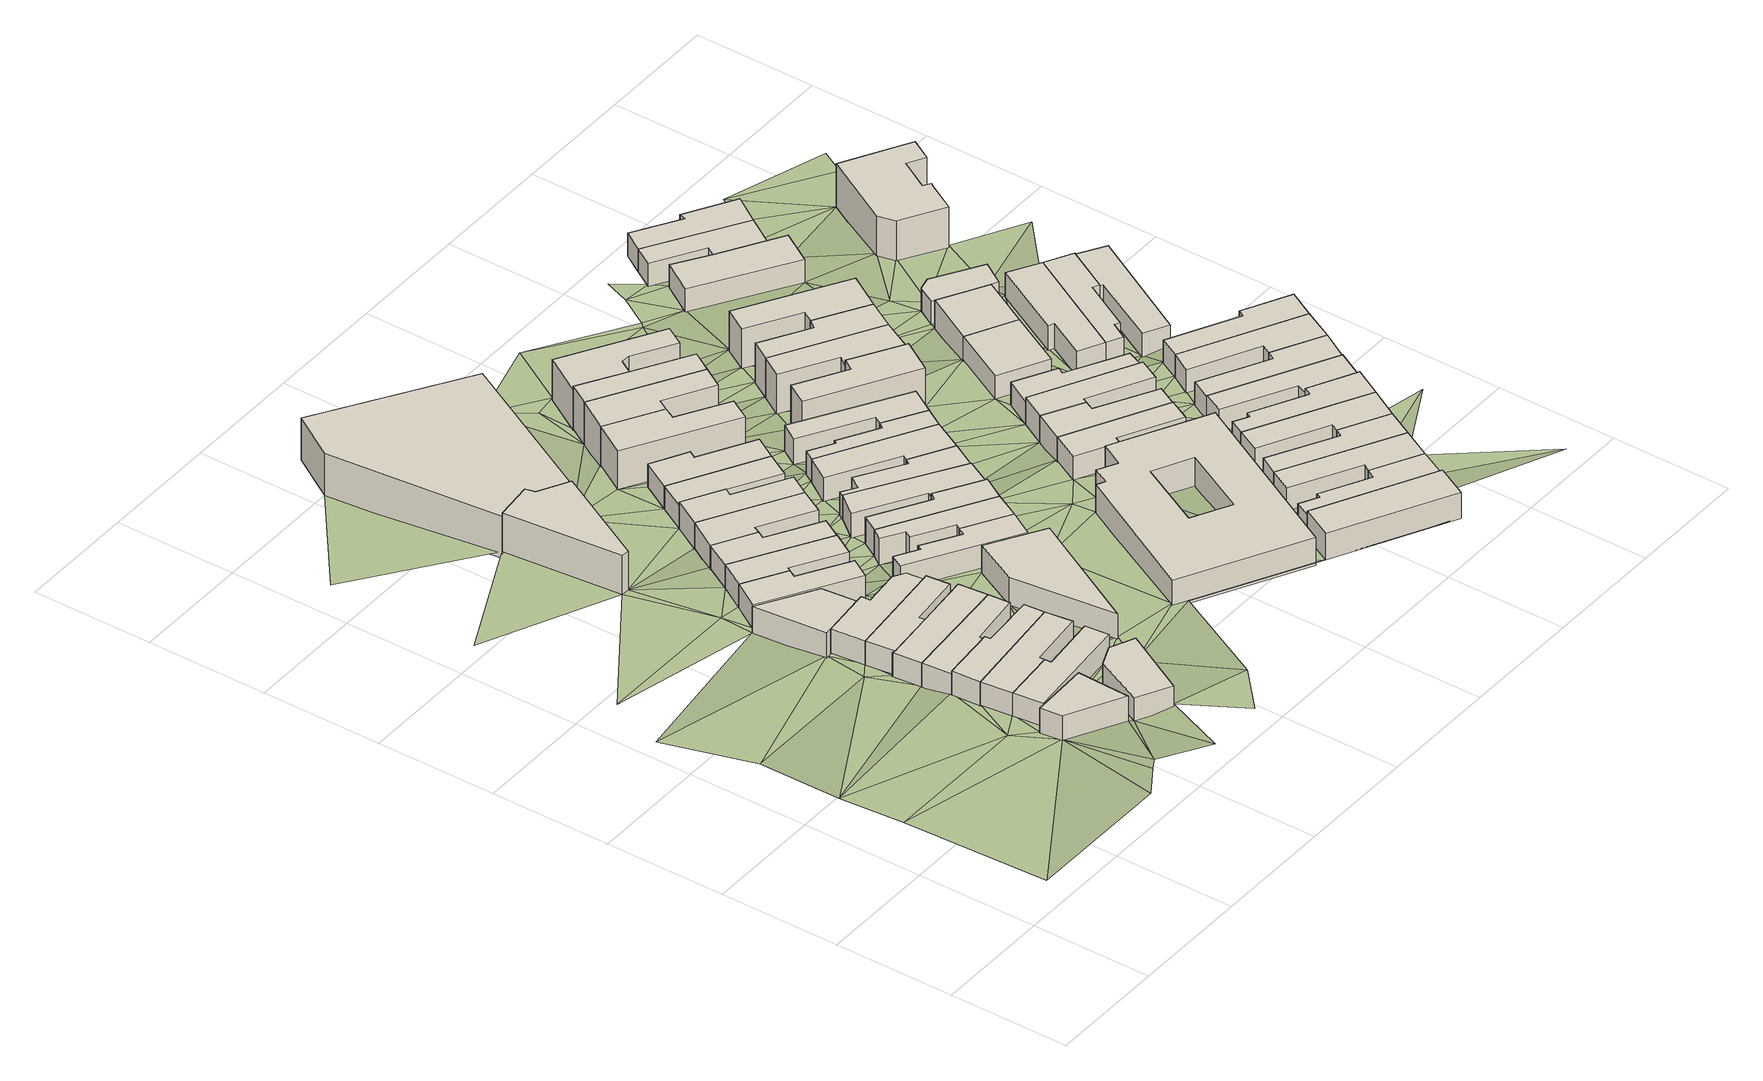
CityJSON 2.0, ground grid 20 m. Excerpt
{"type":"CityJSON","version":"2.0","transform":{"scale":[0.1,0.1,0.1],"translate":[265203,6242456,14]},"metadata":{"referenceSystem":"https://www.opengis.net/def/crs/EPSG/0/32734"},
"CityObjects":{
"building1":{"type":"Building","attributes":{"building":"retail","building:levels":1,"building_height":4.1,"roof_height":22.55,"ground_height":18.45,"plus_code":"4FRW3F96+53Q"},"geometry":[{"type":"Solid","lod":"1","boundaries":[[[[0,1,2,3]],[[1,4,5,2]],[[4,6,7,5]],[[6,0,3,7]],[[3,2,5,7]],[[6,4,1,0]]]]}]},
"building2":{"type":"Building","attributes":{"address":"Salt River Cape Town","building":"house","building:levels":1,"building_height":4.1,"roof_height":22.34,"ground_height":18.24,"plus_code":"4FRW3F96+647"},"geometry":[{"type":"Solid","lod":"1","boundaries":[[[[8,9,10,11]],[[9,12,13,10]],[[12,14,15,13]],[[14,16,17,15]],[[16,18,19,17]],[[18,8,11,19]],[[11,10,13,15,17,19]],[[18,16,14,12,9,8]]]]}]},
"building3":{"type":"Building","attributes":{"address":"Salt River Cape Town","building":"house","building:levels":1,"building_height":4.1,"roof_height":22.34,"ground_height":18.24,"plus_code":"4FRW3F96+64J"},"geometry":[{"type":"Solid","lod":"1","boundaries":[[[[20,8,11,21]],[[8,18,19,11]],[[18,22,23,19]],[[22,24,25,23]],[[24,26,27,25]],[[26,20,21,27]],[[21,11,19,23,25,27]],[[26,24,22,18,8,20]]]]}]},
"building4":{"type":"Building","attributes":{"address":"55 Durham Avenue Salt River Cape Town","building":"house","building:levels":1,"building_height":4.1,"roof_height":21.76,"ground_height":17.66,"plus_code":"4FRW3F96+83W"},"geometry":[{"type":"Solid","lod":"1","boundaries":[[[[28,29,30,31]],[[29,32,33,30]],[[32,34,35,33]],[[34,36,37,35]],[[36,28,31,37]],[[31,30,33,35,37]],[[36,34,32,29,28]]]]}]},
"building5":{"type":"Building","attributes":{"address":"65 Durham Avenue Salt River Cape Town","building":"house","building:levels":1,"building_height":4.1,"roof_height":22.34,"ground_height":18.24,"plus_code":"4FRW3F96+742"},"geometry":[{"type":"Solid","lod":"1","boundaries":[[[[38,39,21,40]],[[39,41,27,21]],[[41,42,43,27]],[[42,44,45,43]],[[44,46,47,45]],[[46,38,40,47]],[[40,21,27,43,45,47]],[[46,44,42,41,39,38]]]]}]},
"building6":{"type":"Building","attributes":{"building":"yes","building:levels":1,"building_height":4.1,"roof_height":22.34,"ground_height":18.24,"plus_code":"4FRW3F96+54P"},"geometry":[{"type":"Solid","lod":"1","boundaries":[[[[48,49,50,51]],[[49,52,53,50]],[[52,54,55,53]],[[54,56,57,55]],[[56,48,51,57]],[[51,50,53,55,57]],[[56,54,52,49,48]]]]}]},
"building7":{"type":"Building","attributes":{"address":"63 Durham Avenue Salt River Cape Town","building":"house","building:levels":1,"building_height":4.1,"roof_height":21.76,"ground_height":17.66,"plus_code":"4FRW3F96+74C"},"geometry":[{"type":"Solid","lod":"1","boundaries":[[[[58,38,59,60]],[[38,46,61,59]],[[46,62,63,61]],[[62,64,65,63]],[[64,66,67,65]],[[66,58,60,67]],[[60,59,61,63,65,67]],[[66,64,62,46,38,58]]]]}]},
"building8":{"type":"Building","attributes":{"address":"61 Durham Avenue Salt River Cape Town","building":"house","building:levels":1,"building_height":4.1,"roof_height":21.76,"ground_height":17.66,"plus_code":"4FRW3F96+74J"},"geometry":[{"type":"Solid","lod":"1","boundaries":[[[[58,66,67,60]],[[66,68,69,67]],[[68,70,71,69]],[[70,72,73,71]],[[72,74,75,73]],[[74,58,60,75]],[[60,67,69,71,73,75]],[[74,72,70,68,66,58]]]]}]},
"building9":{"type":"Building","attributes":{"address":"59 Durham Avenue Salt River Cape Town","building":"house","building:levels":1,"building_height":4.1,"roof_height":21.76,"ground_height":17.66,"plus_code":"4FRW3F96+842"},"geometry":[{"type":"Solid","lod":"1","boundaries":[[[[76,72,73,77]],[[72,70,71,73]],[[70,78,79,71]],[[78,80,81,79]],[[80,82,83,81]],[[82,84,85,83]],[[84,76,77,85]],[[77,73,71,79,81,83,85]],[[84,82,80,78,70,72,76]]]]}]},
"building10":{"type":"Building","attributes":{"address":"57 Durham Avenue Salt River Cape Town","building":"house","building:levels":1,"building_height":4.1,"roof_height":21.76,"ground_height":17.66,"plus_code":"4FRW3F96+84C"},"geometry":[{"type":"Solid","lod":"1","boundaries":[[[[84,86,87,85]],[[86,88,89,87]],[[88,90,91,89]],[[90,92,93,91]],[[92,94,30,93]],[[94,95,31,30]],[[95,76,77,31]],[[76,84,85,77]],[[85,87,89,91,93,30,31,77]],[[76,95,94,92,90,88,86,84]]]]}]},
"building11":{"type":"Building","attributes":{"address":"69 Addison Road Salt River Cape Town","building":"house","building:levels":1,"building_height":4.1,"roof_height":21.12,"ground_height":17.02,"plus_code":"4FRW3F96+939"},"geometry":[{"type":"Solid","lod":"1","boundaries":[[[[96,97,98,99]],[[97,100,101,98]],[[100,102,103,101]],[[102,104,105,103]],[[104,106,107,105]],[[106,96,99,107]],[[99,98,101,103,105,107]],[[106,104,102,100,97,96]]]]}]},
"building12":{"type":"Building","attributes":{"address":"37 Durham Avenue Salt River 7925 Cape Town","building":"retail","building:levels":2,"building_height":6.9,"roof_height":23.26,"ground_height":16.36,"plus_code":"4FRW3F96+F3C"},"geometry":[{"type":"Solid","lod":"1","boundaries":[[[[108,109,110,111]],[[109,112,113,110]],[[112,114,115,113]],[[114,116,117,115]],[[116,118,119,117]],[[118,108,111,119]],[[111,110,113,115,117,119]],[[118,116,114,112,109,108]]]]}]},
"building13":{"type":"Building","attributes":{"address":"67 Addison Road Salt River Cape Town","building":"house","building:levels":1,"building_height":4.1,"roof_height":21.12,"ground_height":17.02,"plus_code":"4FRW3F96+94J"},"geometry":[{"type":"Solid","lod":"1","boundaries":[[[[97,96,99,98]],[[96,120,121,99]],[[120,122,123,121]],[[122,124,125,123]],[[124,126,127,125]],[[126,97,98,127]],[[98,99,121,123,125,127]],[[126,124,122,120,96,97]]]]}]},
"building14":{"type":"Building","attributes":{"address":"65 Addison Road Salt River Cape Town","building":"house","building:levels":1,"building_height":4.1,"roof_height":20.96,"ground_height":16.86,"plus_code":"4FRW3F96+94V"},"geometry":[{"type":"Solid","lod":"1","boundaries":[[[[126,124,128,129]],[[124,130,131,128]],[[130,132,133,131]],[[132,134,135,133]],[[134,136,137,135]],[[136,126,129,137]],[[129,128,131,133,135,137]],[[136,134,132,130,124,126]]]]}]},
"building15":{"type":"Building","attributes":{"address":"63 Addison Road Salt River Cape Town","building":"house","building:levels":1,"building_height":4.1,"roof_height":20.96,"ground_height":16.86,"plus_code":"4FRW3F96+C48"},"geometry":[{"type":"Solid","lod":"1","boundaries":[[[[138,139,135,137]],[[139,140,141,135]],[[140,142,143,141]],[[142,144,145,143]],[[144,146,147,145]],[[146,138,137,147]],[[137,135,141,143,145,147]],[[146,144,142,140,139,138]]]]}]},
"building16":{"type":"Building","attributes":{"address":"80 Burns Road Salt River Cape Town","building":"house","building:levels":1,"building_height":4.1,"roof_height":22.34,"ground_height":18.24,"plus_code":"4FRW3F96+65W"},"geometry":[{"type":"Solid","lod":"1","boundaries":[[[[148,149,150,151]],[[149,152,153,150]],[[152,154,155,153]],[[154,148,151,155]],[[151,150,153,155]],[[154,152,149,148]]]]}]},
"building17":{"type":"Building","attributes":{"address":"Salt River Cape Town","building":"retail","building:levels":2,"building_height":6.9,"roof_height":22.66,"ground_height":15.76,"plus_code":"4FRW3F96+H34"},"geometry":[{"type":"Solid","lod":"1","boundaries":[[[[156,157,158,159]],[[157,160,161,158]],[[160,162,163,161]],[[162,164,165,163]],[[164,166,167,165]],[[166,168,169,167]],[[168,156,159,169]],[[159,158,161,163,165,167,169]],[[168,166,164,162,160,157,156]]]]}]},
"building18":{"type":"Building","attributes":{"address":"78 Burns Road Salt River Cape Town","building":"house","building:levels":1,"building_height":4.1,"roof_height":21.63,"ground_height":17.53,"plus_code":"4FRW3F96+859"},"geometry":[{"type":"Solid","lod":"1","boundaries":[[[[170,171,172,173]],[[171,174,175,172]],[[174,176,177,175]],[[176,178,179,177]],[[178,180,181,179]],[[180,182,183,181]],[[182,184,185,183]],[[184,170,173,185]],[[173,172,175,177,179,181,183,185]],[[184,182,180,178,176,174,171,170]]]]}]},
"building19":{"type":"Building","attributes":{"address":"61 Addison Road Salt River Cape Town","building":"house","building:levels":1,"building_height":4.1,"roof_height":20.96,"ground_height":16.86,"plus_code":"4FRW3F96+C4Q"},"geometry":[{"type":"Solid","lod":"1","boundaries":[[[[186,187,145,147]],[[187,188,189,145]],[[188,190,191,189]],[[190,192,193,191]],[[192,194,195,193]],[[194,186,147,195]],[[147,145,189,191,193,195]],[[194,192,190,188,187,186]]]]}]},
"building20":{"type":"Building","attributes":{"address":"76 Burns Road Salt River Cape Town","building":"house","building:levels":1,"building_height":4.1,"roof_height":21.63,"ground_height":17.53,"plus_code":"4FRW3F96+85Q"},"geometry":[{"type":"Solid","lod":"1","boundaries":[[[[196,197,198,185]],[[197,199,200,198]],[[199,201,202,200]],[[201,203,204,202]],[[203,205,206,204]],[[205,207,208,206]],[[207,209,173,208]],[[209,196,185,173]],[[185,198,200,202,204,206,208,173]],[[209,207,205,203,201,199,197,196]]]]}]},
"building21":{"type":"Building","attributes":{"address":"59 Addison Road Salt River Cape Town","building":"house","building:levels":1,"building_height":4.1,"roof_height":20.3,"ground_height":16.2,"plus_code":"4FRW3F96+F52"},"geometry":[{"type":"Solid","lod":"1","boundaries":[[[[194,192,210,211]],[[192,212,213,210]],[[212,214,215,213]],[[214,216,217,215]],[[216,218,219,217]],[[218,194,211,219]],[[211,210,213,215,217,219]],[[218,216,214,212,192,194]]]]}]},
"building22":{"type":"Building","attributes":{"address":"74 Burns Road Salt River Cape Town","building":"house","building:levels":1,"building_height":4.1,"roof_height":21.63,"ground_height":17.53,"plus_code":"4FRW3F96+86V"},"geometry":[{"type":"Solid","lod":"1","boundaries":[[[[197,220,221,198]],[[220,222,223,221]],[[222,224,225,223]],[[224,226,227,225]],[[226,199,200,227]],[[199,197,198,200]],[[198,221,223,225,227,200]],[[199,226,224,222,220,197]]]]}]},
"building23":{"type":"Building","attributes":{"address":"57 Addison Road Salt River Cape Town","building":"house","building:levels":1,"building_height":4.1,"roof_height":20.3,"ground_height":16.2,"plus_code":"4FRW3F96+F57"},"geometry":[{"type":"Solid","lod":"1","boundaries":[[[[218,216,217,219]],[[216,228,229,217]],[[228,230,231,229]],[[230,232,233,231]],[[232,234,235,233]],[[234,218,219,235]],[[219,217,229,231,233,235]],[[234,232,230,228,216,218]]]]}]},
"building24":{"type":"Building","attributes":{"address":"72 Burns Road Salt River Cape Town","building":"house","building:levels":1,"building_height":4.1,"roof_height":20.96,"ground_height":16.86,"plus_code":"4FRW3F96+966"},"geometry":[{"type":"Solid","lod":"1","boundaries":[[[[236,237,238,239]],[[237,240,241,238]],[[240,242,243,241]],[[242,244,245,243]],[[244,246,247,245]],[[246,236,239,247]],[[239,238,241,243,245,247]],[[246,244,242,240,237,236]]]]}]},
"building25":{"type":"Building","attributes":{"address":"Salt River Cape Town","building":"terraced","building:levels":2,"building:units":"2","building_height":6.9,"roof_height":23.1,"ground_height":16.2,"plus_code":"4FRW3F96+F5P"},"geometry":[{"type":"Solid","lod":"1","boundaries":[[[[248,249,250,251]],[[249,252,253,250]],[[252,254,255,253]],[[254,256,257,255]],[[256,258,259,257]],[[258,248,251,259]],[[251,250,253,255,257,259]],[[258,256,254,252,249,248]]]]}]},
"building26":{"type":"Building","attributes":{"address":"70 Burns Road Salt River Cape Town","building":"house","building:levels":1,"building_height":4.1,"roof_height":20.75,"ground_height":16.65,"plus_code":"4FRW3F96+96G"},"geometry":[{"type":"Solid","lod":"1","boundaries":[[[[237,260,261,262]],[[260,263,264,261]],[[263,265,266,264]],[[265,267,268,266]],[[267,269,270,268]],[[269,271,272,270]],[[271,240,273,272]],[[240,237,262,273]],[[262,261,264,266,268,270,272,273]],[[240,271,269,267,265,263,260,237]]]]}]},
"building27":{"type":"Building","attributes":{"address":"Salt River Cape Town","building":"terraced","building:levels":2,"building:units":"2","building_height":6.9,"roof_height":23.1,"ground_height":16.2,"plus_code":"4FRW3F96+G58"},"geometry":[{"type":"Solid","lod":"1","boundaries":[[[[274,275,251,250]],[[275,276,277,251]],[[276,278,279,277]],[[278,280,281,279]],[[280,282,283,281]],[[282,274,250,283]],[[250,251,277,279,281,283]],[[282,280,278,276,275,274]]]]}]},
"building28":{"type":"Building","attributes":{"address":"68 Burns Road Salt River Cape Town","building":"house","building:levels":1,"building_height":4.1,"roof_height":20.75,"ground_height":16.65,"plus_code":"4FRW3F96+96W"},"geometry":[{"type":"Solid","lod":"1","boundaries":[[[[260,284,285,261]],[[284,286,287,285]],[[286,288,289,287]],[[288,290,291,289]],[[290,263,264,291]],[[263,260,261,264]],[[261,285,287,289,291,264]],[[263,290,288,286,284,260]]]]}]},
"building29":{"type":"Building","attributes":{"address":"Salt River Cape Town","building":"terraced","building:levels":2,"building:units":"2","building_height":6.9,"roof_height":23.1,"ground_height":16.2,"plus_code":"4FRW3F96+G6C"},"geometry":[{"type":"Solid","lod":"1","boundaries":[[[[280,292,293,281]],[[292,294,295,293]],[[294,296,297,295]],[[296,282,283,297]],[[282,280,281,283]],[[281,293,295,297,283]],[[282,296,294,292,280]]]]}]},
"building30":{"type":"Building","attributes":{"address":"City Mission 73 Burns Road Salt River Cape Town","building":"yes","building:levels":1,"amenity":"social_facility","social_facility":"outreach","operator":"City Mission","building_height":4.1,"roof_height":22.34,"ground_height":18.24,"plus_code":"4FRW3F96+67V"},"geometry":[{"type":"Solid","lod":"1","boundaries":[[[[298,299,300,301]],[[299,302,303,300]],[[302,304,305,303]],[[304,306,307,305]],[[306,308,309,307]],[[308,310,311,309]],[[310,312,313,311]],[[312,298,301,313]],[[314,315,316,317]],[[315,318,319,316]],[[318,320,321,319]],[[320,314,317,321]],[[301,300,303,305,307,309,311,313],[317,316,319,321]],[[312,310,308,306,304,302,299,298],[320,318,315,314]]]]}]},
"building31":{"type":"Building","attributes":{"address":"66 Burns Road Salt River Cape Town","building":"house","building:levels":1,"building_height":4.1,"roof_height":20.75,"ground_height":16.65,"plus_code":"4FRW3F96+C72"},"geometry":[{"type":"Solid","lod":"1","boundaries":[[[[322,323,324,325]],[[323,326,327,324]],[[326,328,329,327]],[[328,330,331,329]],[[330,332,333,331]],[[332,286,287,333]],[[286,284,285,287]],[[284,322,325,285]],[[325,324,327,329,331,333,287,285]],[[284,286,332,330,328,326,323,322]]]]}]},
"building32":{"type":"Building","attributes":{"address":"64 Burns Road Salt River Cape Town","building":"house","building:levels":1,"building_height":4.1,"roof_height":20.75,"ground_height":16.65,"plus_code":"4FRW3F96+C7C"},"geometry":[{"type":"Solid","lod":"1","boundaries":[[[[334,335,336,325]],[[335,337,338,336]],[[337,339,340,338]],[[339,341,342,340]],[[341,343,324,342]],[[343,334,325,324]],[[325,336,338,340,342,324]],[[343,341,339,337,335,334]]]]}]},
"building33":{"type":"Building","attributes":{"address":"Salt River Cape Town","building":"terraced","building:levels":2,"building:units":"2","building_height":6.9,"roof_height":22.44,"ground_height":15.54,"plus_code":"4FRW3F96+H59"},"geometry":[{"type":"Solid","lod":"1","boundaries":[[[[344,345,346,347]],[[345,348,349,346]],[[348,350,351,349]],[[350,352,353,351]],[[352,354,355,353]],[[354,356,357,355]],[[356,344,347,357]],[[347,346,349,351,353,355,357]],[[356,354,352,350,348,345,344]]]]}]},
"building34":{"type":"Building","attributes":{"address":"74 Coleridge Road Salt River Cape Town","building":"house","building:levels":1,"building_height":4.1,"roof_height":22.94,"ground_height":18.84,"plus_code":"4FRW3F96+592"},"geometry":[{"type":"Solid","lod":"1","boundaries":[[[[358,359,360,361]],[[359,362,363,360]],[[362,364,365,363]],[[364,358,361,365]],[[361,360,363,365]],[[364,362,359,358]]]]}]},
"building35":{"type":"Building","attributes":{"address":"Salt River Cape Town","building":"house","building:levels":2,"building_height":6.9,"roof_height":23.55,"ground_height":16.65,"plus_code":"4FRW3F96+C7P"},"geometry":[{"type":"Solid","lod":"1","boundaries":[[[[366,367,368,369]],[[367,370,371,368]],[[370,372,373,371]],[[372,374,375,373]],[[374,376,377,375]],[[376,366,369,377]],[[369,368,371,373,375,377]],[[376,374,372,370,367,366]]]]}]},
"building36":{"type":"Building","attributes":{"address":"72 Coleridge Road Salt River Cape Town","building":"house","building:levels":1,"building_height":4.1,"roof_height":22.21,"ground_height":18.11,"plus_code":"4FRW3F96+598"},"geometry":[{"type":"Solid","lod":"1","boundaries":[[[[378,379,380,381]],[[379,382,383,380]],[[382,384,385,383]],[[384,386,387,385]],[[386,388,389,387]],[[388,390,391,389]],[[390,392,393,391]],[[392,378,381,393]],[[381,380,383,385,387,389,391,393]],[[392,390,388,386,384,382,379,378]]]]}]},
"building37":{"type":"Building","attributes":{"address":"71 Burns Road Salt River Cape Town","building":"house","building:levels":1,"building_height":4.1,"roof_height":21.54,"ground_height":17.44,"plus_code":"4FRW3F96+884"},"geometry":[{"type":"Solid","lod":"1","boundaries":[[[[394,395,396,397]],[[395,398,399,396]],[[398,400,401,399]],[[400,402,403,401]],[[402,404,405,403]],[[404,394,397,405]],[[397,396,399,401,403,405]],[[404,402,400,398,395,394]]]]}]},
"building38":{"type":"Building","attributes":{"address":"Salt River Cape Town","building":"house","building:levels":2,"building_height":6.9,"roof_height":22.74,"ground_height":15.84,"plus_code":"4FRW3F96+F79"},"geometry":[{"type":"Solid","lod":"1","boundaries":[[[[406,407,408,409]],[[407,410,411,408]],[[410,412,413,411]],[[412,414,415,413]],[[414,416,417,415]],[[416,406,409,417]],[[409,408,411,413,415,417]],[[416,414,412,410,407,406]]]]}]},
"building39":{"type":"Building","attributes":{"address":"70 Coleridge Road Salt River Cape Town","building":"house","building:levels":1,"building_height":4.1,"roof_height":22.21,"ground_height":18.11,"plus_code":"4FRW3F96+59W"},"geometry":[{"type":"Solid","lod":"1","boundaries":[[[[418,419,420,421]],[[419,422,423,420]],[[422,424,425,423]],[[424,378,381,425]],[[378,392,393,381]],[[392,418,421,393]],[[421,420,423,425,381,393]],[[392,378,424,422,419,418]]]]}]},
"building40":{"type":"Building","attributes":{"address":"69 Burns Road Salt River Cape Town","building":"house","building:levels":1,"building_height":4.1,"roof_height":21.37,"ground_height":17.27,"plus_code":"4FRW3F96+889"},"geometry":[{"type":"Solid","lod":"1","boundaries":[[[[426,427,428,429]],[[427,430,431,428]],[[430,432,433,431]],[[432,434,435,433]],[[434,436,437,435]],[[436,426,429,437]],[[429,428,431,433,435,437]],[[436,434,432,430,427,426]]]]}]},
"building41":{"type":"Building","attributes":{"address":"68 Coleridge Road Salt River Cape Town","building":"house","building:levels":1,"building_height":4.1,"roof_height":22.21,"ground_height":18.11,"plus_code":"4FRW3F96+6C2"},"geometry":[{"type":"Solid","lod":"1","boundaries":[[[[438,439,440,441]],[[439,442,443,440]],[[442,444,420,443]],[[444,445,421,420]],[[445,446,447,421]],[[446,438,441,447]],[[441,440,443,420,421,447]],[[446,445,444,442,439,438]]]]}]},
"building42":{"type":"Building","attributes":{"address":"Salt River Cape Town","building":"house","building:levels":2,"building_height":6.9,"roof_height":22.74,"ground_height":15.84,"plus_code":"4FRW3F96+F8C"},"geometry":[{"type":"Solid","lod":"1","boundaries":[[[[407,448,449,408]],[[448,450,451,449]],[[450,452,453,451]],[[452,454,455,453]],[[454,410,411,455]],[[410,407,408,411]],[[408,449,451,453,455,411]],[[410,454,452,450,448,407]]]]}]},
"building43":{"type":"Building","attributes":{"address":"67 Burns Road Salt River Cape Town","building":"house","building:levels":1,"building_height":4.1,"roof_height":21.37,"ground_height":17.27,"plus_code":"4FRW3F96+88Q"},"geometry":[{"type":"Solid","lod":"1","boundaries":[[[[456,426,429,457]],[[426,436,437,429]],[[436,458,459,437]],[[458,460,461,459]],[[460,462,463,461]],[[462,456,457,463]],[[457,429,437,459,461,463]],[[462,460,458,436,426,456]]]]}]},
"building44":{"type":"Building","attributes":{"address":"66 Coleridge Road Salt River Cape Town","building":"house","building:levels":1,"building_height":4.1,"roof_height":22.21,"ground_height":18.11,"plus_code":"4FRW3F96+6CC"},"geometry":[{"type":"Solid","lod":"1","boundaries":[[[[464,465,466,467]],[[465,468,469,466]],[[468,470,471,469]],[[470,438,441,471]],[[438,446,447,441]],[[446,464,467,447]],[[467,466,469,471,441,447]],[[446,438,470,468,465,464]]]]}]},
"building45":{"type":"Building","attributes":{"address":"65 Burns Road Salt River Cape Town","building":"house","building:levels":1,"building_height":4.1,"roof_height":20.57,"ground_height":16.47,"plus_code":"4FRW3F96+89V"},"geometry":[{"type":"Solid","lod":"1","boundaries":[[[[472,473,474,475]],[[473,476,477,474]],[[476,478,479,477]],[[478,480,481,479]],[[480,482,483,481]],[[482,472,475,483]],[[475,474,477,479,481,483]],[[482,480,478,476,473,472]]]]}]},
"building46":{"type":"Building","attributes":{"address":"Salt River Cape Town","building":"house","building:levels":2,"building_height":6.9,"roof_height":22.74,"ground_height":15.84,"plus_code":"4FRW3F96+F8V"},"geometry":[{"type":"Solid","lod":"1","boundaries":[[[[448,484,485,449]],[[484,486,487,485]],[[486,488,489,487]],[[488,490,491,489]],[[490,450,451,491]],[[450,448,449,451]],[[449,485,487,489,491,451]],[[450,490,488,486,484,448]]]]}]},
"building47":{"type":"Building","attributes":{"address":"64 Coleridge Road Salt River Cape Town","building":"house","building:levels":1,"building_height":4.1,"roof_height":22.21,"ground_height":18.11,"plus_code":"4FRW3F96+6CM"},"geometry":[{"type":"Solid","lod":"1","boundaries":[[[[492,493,494,495]],[[493,496,497,494]],[[496,498,499,497]],[[498,500,501,499]],[[500,502,466,501]],[[502,503,467,466]],[[503,504,505,467]],[[504,492,495,505]],[[495,494,497,499,501,466,467,505]],[[504,503,502,500,498,496,493,492]]]]}]},
"building48":{"type":"Building","attributes":{"address":"63 Burns Road Salt River Cape Town","building":"house","building:levels":1,"building_height":4.1,"roof_height":20.57,"ground_height":16.47,"plus_code":"4FRW3F96+99V"},"geometry":[{"type":"Solid","lod":"1","boundaries":[[[[506,507,508,509]],[[507,510,511,508]],[[510,512,513,511]],[[512,506,509,513]],[[509,508,511,513]],[[512,510,507,506]]]]}]},
"building49":{"type":"Building","attributes":{"address":"62 Coleridge Road Salt River Cape Town","building":"house","building:levels":1,"building_height":4.1,"roof_height":21.37,"ground_height":17.27,"plus_code":"4FRW3F96+7C7"},"geometry":[{"type":"Solid","lod":"1","boundaries":[[[[514,515,516,517]],[[515,518,519,516]],[[518,492,520,519]],[[492,504,521,520]],[[504,522,523,521]],[[522,514,517,523]],[[517,516,519,520,521,523]],[[522,504,492,518,515,514]]]]}]},
"building50":{"type":"Building","attributes":{"address":"61 Burns Road Salt River Cape Town","building":"house","building:levels":1,"building_height":4.1,"roof_height":20.57,"ground_height":16.47,"plus_code":"4FRW3F96+C9G"},"geometry":[{"type":"Solid","lod":"1","boundaries":[[[[524,525,513,509]],[[525,526,527,513]],[[526,528,529,527]],[[528,524,509,529]],[[509,513,527,529]],[[528,526,525,524]]]]}]},
"building51":{"type":"Building","attributes":{"address":"60 Coleridge Road Salt River Cape Town","building":"house","building:levels":1,"building_height":4.1,"roof_height":21.17,"ground_height":17.07,"plus_code":"4FRW3F96+7C9"},"geometry":[{"type":"Solid","lod":"1","boundaries":[[[[530,531,532,533]],[[531,534,535,532]],[[534,536,537,535]],[[536,538,539,537]],[[538,540,541,539]],[[540,530,533,541]],[[533,532,535,537,539,541]],[[540,538,536,534,531,530]]]]}]},
"building52":{"type":"Building","attributes":{"address":"50 Burns Road Salt River Cape Town","building":"house","building:levels":1,"building_height":4.1,"roof_height":18.98,"ground_height":14.88,"plus_code":"4FRW3F96+H85"},"geometry":[{"type":"Solid","lod":"1","boundaries":[[[[542,543,544,545]],[[543,546,547,544]],[[546,548,549,547]],[[548,550,551,549]],[[550,552,553,551]],[[552,542,545,553]],[[545,544,547,549,551,553]],[[552,550,548,546,543,542]]]]}]},
"building53":{"type":"Building","attributes":{"address":"48 Burns Road Salt River Cape Town","building":"house","building:levels":1,"building_height":4.1,"roof_height":18.98,"ground_height":14.88,"plus_code":"4FRW3F96+H8H"},"geometry":[{"type":"Solid","lod":"1","boundaries":[[[[542,554,555,545]],[[554,556,557,555]],[[556,558,559,557]],[[558,560,561,559]],[[560,543,544,561]],[[543,542,545,544]],[[545,555,557,559,561,544]],[[543,560,558,556,554,542]]]]}]},
"building54":{"type":"Building","attributes":{"address":"2 Dryden Street Salt River Cape Town","building":"house","building:levels":1,"building_height":4.1,"roof_height":20.57,"ground_height":16.47,"plus_code":"4FRW3F96+CC3"},"geometry":[{"type":"Solid","lod":"1","boundaries":[[[[562,563,564,565]],[[563,566,567,564]],[[566,568,569,567]],[[568,570,571,569]],[[570,572,573,571]],[[572,562,565,573]],[[565,564,567,569,571,573]],[[572,570,568,566,563,562]]]]}]},
"building55":{"type":"Building","attributes":{"address":"58 Coleridge Road Salt River Cape Town","building":"house","building:levels":1,"building_height":4.1,"roof_height":21.17,"ground_height":17.07,"plus_code":"4FRW3F96+7CX"},"geometry":[{"type":"Solid","lod":"1","boundaries":[[[[574,575,576,577]],[[575,578,579,576]],[[578,580,581,579]],[[580,530,533,581]],[[530,540,541,533]],[[540,574,577,541]],[[577,576,579,581,533,541]],[[540,530,580,578,575,574]]]]}]},
"building56":{"type":"Building","attributes":{"address":"59 Burns Road Salt River Cape Town","building":"house","building:levels":1,"building_height":4.1,"roof_height":19.71,"ground_height":15.61,"plus_code":"4FRW3F96+CCR"},"geometry":[{"type":"Solid","lod":"1","boundaries":[[[[582,583,584,585]],[[583,586,587,584]],[[586,588,589,587]],[[588,590,591,589]],[[590,582,585,591]],[[585,584,587,589,591]],[[590,588,586,583,582]]]]}]},
"building57":{"type":"Building","attributes":{"address":"46 Burns Road Salt River Cape Town","building":"house","building:levels":1,"building_height":4.1,"roof_height":18.98,"ground_height":14.88,"plus_code":"4FRW3F96+H9M"},"geometry":[{"type":"Solid","lod":"1","boundaries":[[[[554,592,593,555]],[[592,594,595,593]],[[594,596,597,595]],[[596,598,599,597]],[[598,556,557,599]],[[556,554,555,557]],[[555,593,595,597,599,557]],[[556,598,596,594,592,554]]]]}]},
"building58":{"type":"Building","attributes":{"address":"56 Coleridge Road Salt River Cape Town","building":"house","building:levels":1,"building_height":4.1,"roof_height":21.17,"ground_height":17.07,"plus_code":"4FRW3F96+8F3"},"geometry":[{"type":"Solid","lod":"1","boundaries":[[[[574,600,601,577]],[[600,602,603,601]],[[602,604,605,603]],[[604,606,607,605]],[[606,575,576,607]],[[575,574,577,576]],[[577,601,603,605,607,576]],[[575,606,604,602,600,574]]]]}]},
"building59":{"type":"Building","attributes":{"address":"4 Dryden Street Salt River Cape Town","building":"house","building:levels":1,"building_height":4.1,"roof_height":20.57,"ground_height":16.47,"plus_code":"4FRW3F96+9CF"},"geometry":[{"type":"Solid","lod":"1","boundaries":[[[[562,572,573,565]],[[572,608,609,573]],[[608,610,611,609]],[[610,612,613,611]],[[612,614,615,613]],[[614,616,617,615]],[[616,618,619,617]],[[618,562,565,619]],[[565,573,609,611,613,615,617,619]],[[618,616,614,612,610,608,572,562]]]]}]},
"building60":{"type":"Building","attributes":{"address":"6 Dryden Street Salt River Cape Town","building":"house","building:levels":1,"building_height":4.1,"roof_height":20.35,"ground_height":16.25,"plus_code":"4FRW3F96+9C9"},"geometry":[{"type":"Solid","lod":"1","boundaries":[[[[618,616,620,621]],[[616,622,623,620]],[[622,624,625,623]],[[624,626,627,625]],[[626,628,629,627]],[[628,618,621,629]],[[621,620,623,625,627,629]],[[628,626,624,622,616,618]]]]}]},
"building61":{"type":"Building","attributes":{"address":"53 Burns Road Salt River Cape Town","building":"house","building:levels":2,"building_height":6.9,"roof_height":22.33,"ground_height":15.43,"plus_code":"4FRW3F96+GF6"},"geometry":[{"type":"Solid","lod":"1","boundaries":[[[[630,631,632,633]],[[631,634,635,632]],[[634,636,637,635]],[[636,638,639,637]],[[638,640,641,639]],[[640,642,643,641]],[[642,644,645,643]],[[644,646,647,645]],[[646,648,649,647]],[[648,630,633,649]],[[633,632,635,637,639,641,643,645,647,649]],[[648,646,644,642,640,638,636,634,631,630]]]]}]},
"terrain1":{"type":"TINRelief","geometry":[{"type":"CompositeSurface","lod":"1","boundaries":[[[650,651,652]],[[653,652,654]],[[651,650,655]],[[653,656,657]],[[657,658,659]],[[654,652,651]],[[653,654,660]],[[660,661,653]],[[655,662,651]],[[656,653,661]],[[656,658,657]],[[651,662,663]],[[654,651,664]],[[659,658,34]],[[665,654,664]],[[666,654,665]],[[665,664,667]],[[663,4,651]],[[666,660,654]],[[663,668,56]],[[669,670,34]],[[6,667,664]],[[56,4,663]],[[669,109,670]],[[671,656,661]],[[656,671,672]],[[658,656,672]],[[671,673,672]],[[668,674,56]],[[672,675,658]],[[109,108,676]],[[54,4,56]],[[4,54,6]],[[667,6,12]],[[677,669,34]],[[677,678,669]],[[32,677,34]],[[112,109,669]],[[6,54,52]],[[679,108,168]],[[18,16,14]],[[22,18,14]],[[680,112,669]],[[678,680,669]],[[52,12,6]],[[674,681,682]],[[683,42,46]],[[62,46,64]],[[32,684,685]],[[686,677,32]],[[14,24,22]],[[49,674,682]],[[80,687,688]],[[689,112,680]],[[49,12,52]],[[690,88,685]],[[685,686,32]],[[42,64,46]],[[12,49,691]],[[12,691,14]],[[686,685,88]],[[112,689,146]],[[688,68,80]],[[692,693,104]],[[694,24,14]],[[691,49,694]],[[691,694,14]],[[694,26,24]],[[692,122,695]],[[146,194,112]],[[42,26,696]],[[88,697,686]],[[112,194,114]],[[42,696,64]],[[86,84,82]],[[692,104,122]],[[86,697,88]],[[66,64,696]],[[696,26,694]],[[697,86,82]],[[698,104,686]],[[697,698,686]],[[699,68,66]],[[68,699,80]],[[699,82,80]],[[49,682,700]],[[49,701,694]],[[699,697,82]],[[66,696,699]],[[104,201,122]],[[104,698,201]],[[130,134,132]],[[697,699,702]],[[698,703,704]],[[702,699,696]],[[199,124,122]],[[701,49,700]],[[201,199,122]],[[134,705,706]],[[698,707,201]],[[698,704,707]],[[114,194,218]],[[705,134,130]],[[707,708,201]],[[252,114,218]],[[124,199,226]],[[702,709,697]],[[710,130,124]],[[694,701,149]],[[711,707,704]],[[226,710,124]],[[711,704,712]],[[130,713,705]],[[114,252,249]],[[710,713,130]],[[714,707,711]],[[234,252,218]],[[713,715,705]],[[713,710,716]],[[192,190,717]],[[709,702,149]],[[114,249,282]],[[192,717,212]],[[713,718,715]],[[226,719,710]],[[713,716,718]],[[234,232,252]],[[717,190,720]],[[114,282,721]],[[222,226,224]],[[700,722,701]],[[718,723,715]],[[222,719,226]],[[709,149,184]],[[715,723,720]],[[724,718,725]],[[149,701,726]],[[723,718,724]],[[252,232,254]],[[717,720,727]],[[720,723,727]],[[230,254,232]],[[149,728,184]],[[717,729,216]],[[729,717,727]],[[722,700,362]],[[290,723,724]],[[254,230,228]],[[184,728,730]],[[731,721,282]],[[729,339,216]],[[282,296,731]],[[216,339,228]],[[724,265,263]],[[728,149,726]],[[290,724,263]],[[258,256,248]],[[730,728,732]],[[339,729,328]],[[330,328,729]],[[228,337,254]],[[339,337,228]],[[362,700,733]],[[734,721,731]],[[735,248,736]],[[731,296,734]],[[254,337,256]],[[256,736,248]],[[722,362,359]],[[339,328,737]],[[732,728,738]],[[726,739,728]],[[726,740,739]],[[741,742,743]],[[256,337,372]],[[359,386,722]],[[732,744,237]],[[721,734,745]],[[328,326,323]],[[372,337,374]],[[739,738,728]],[[328,323,737]],[[422,722,386]],[[746,736,256]],[[732,738,744]],[[294,747,748]],[[372,746,256]],[[749,374,337]],[[294,750,747]],[[422,419,722]],[[743,742,315]],[[260,237,426]],[[751,739,752]],[[751,738,739]],[[386,384,382]],[[736,753,754]],[[386,382,422]],[[237,744,426]],[[746,753,736]],[[260,426,284]],[[733,755,362]],[[751,756,738]],[[750,352,747]],[[746,372,367]],[[750,754,757]],[[722,419,298]],[[367,372,370]],[[753,757,754]],[[758,374,749]],[[422,382,424]],[[734,759,745]],[[284,456,322]],[[352,750,760]],[[284,426,456]],[[367,761,746]],[[734,354,759]],[[379,378,382]],[[322,758,749]],[[757,760,750]],[[424,382,378]],[[751,298,756]],[[756,402,762]],[[298,419,763]],[[352,764,354]],[[322,507,758]],[[322,456,507]],[[764,352,760]],[[765,298,763]],[[765,763,766]],[[402,756,298]],[[767,760,757]],[[765,768,298]],[[745,759,769]],[[759,354,764]],[[757,770,767]],[[507,456,482]],[[763,771,766]],[[768,500,298]],[[772,773,774]],[[775,765,766]],[[760,767,776]],[[298,500,496]],[[515,402,298]],[[506,777,758]],[[496,500,498]],[[778,779,773]],[[507,506,758]],[[515,298,496]],[[514,404,402]],[[515,514,402]],[[507,482,510]],[[780,759,764]],[[778,773,772]],[[781,772,404]],[[404,514,781]],[[769,759,780]],[[777,506,407]],[[510,482,480]],[[392,782,783]],[[784,772,781]],[[785,769,780]],[[496,786,515]],[[784,781,514]],[[772,784,778]],[[480,478,787]],[[392,783,418]],[[788,789,496]],[[787,510,480]],[[789,786,496]],[[790,778,784]],[[791,785,780]],[[478,792,787]],[[550,780,764]],[[506,528,407]],[[448,407,528]],[[793,794,785]],[[510,787,795]],[[796,778,797]],[[793,785,791]],[[797,778,790]],[[764,484,550]],[[795,512,510]],[[798,787,792]],[[799,446,418]],[[795,787,800]],[[790,784,530]],[[792,796,801]],[[590,448,528]],[[797,801,796]],[[802,800,787]],[[588,484,448]],[[800,512,795]],[[798,792,803]],[[791,560,793]],[[588,448,590]],[[530,784,531]],[[464,446,799]],[[792,804,803]],[[801,804,792]],[[791,543,560]],[[580,790,530]],[[805,484,588]],[[804,806,803]],[[590,528,807]],[[808,803,806]],[[550,484,805]],[[512,800,809]],[[804,801,810]],[[805,588,586]],[[811,807,512]],[[807,811,590]],[[801,812,810]],[[512,809,811]],[[804,622,806]],[[604,812,801]],[[813,550,805]],[[814,805,586]],[[614,806,616]],[[622,616,806]],[[542,552,554]],[[552,550,813]],[[809,583,811]],[[814,813,805]],[[583,809,562]],[[583,815,586]],[[814,586,815]],[[552,644,554]],[[644,552,813]],[[554,644,592]],[[562,816,583]],[[817,592,644]],[[815,583,816]],[[817,644,818]],[[818,644,819]],[[818,820,817]]]}]}
},
"vertices":[
[331,229,42],[335,193,42],[335,193,86],[331,229,86],[427,144,42],[427,144,86],[430,233,42],[430,233,86],
[340,283,42],[346,233,42],[346,233,83],[340,283,83],[531,252,42],[531,252,83],[527,292,42],[527,292,83],[431,281,42],[431,281,83],[430,292,42],[430,292,83],
[334,335,42],[334,335,83],[430,301,42],[430,301,83],[526,312,42],[526,312,83],[520,357,42],[520,357,83],
[316,583,30],[390,591,30],[390,591,78],[316,583,78],[384,649,30],[384,649,78],[293,704,30],[293,704,78],[305,582,30],[305,582,78],
[331,383,35],[334,335,35],[331,383,83],[520,357,35],[517,391,35],[517,391,83],[425,383,35],[425,383,83],[424,392,35],[424,392,83],
[487,108,42],[546,217,42],[546,217,83],[487,108,83],[506,235,42],[506,235,83],[471,220,42],[471,220,83],[432,137,42],[432,137,83],
[327,432,35],[331,383,78],[327,432,78],[424,392,78],[424,401,35],[424,401,78],[514,413,35],[514,413,78],[511,449,35],[511,449,78],
[506,498,35],[506,498,78],[412,488,35],[412,488,78],[328,479,35],[328,479,78],[322,480,35],[322,480,78],
[322,527,35],[322,527,78],[411,497,35],[411,497,78],[499,507,35],[499,507,78],[495,546,35],[495,546,78],[487,545,35],[487,545,78],
[484,573,35],[484,573,78],[465,584,35],[465,584,78],[403,577,35],[403,577,78],[402,592,35],[402,592,78],[390,591,35],[316,583,35],
[399,715,29],[331,755,29],[331,755,71],[399,715,71],[303,710,29],[303,710,71],[452,621,29],[452,621,71],[472,654,29],[472,654,71],[392,702,29],[392,702,71],
[246,1106,24],[265,910,24],[265,910,93],[246,1106,93],[278,909,24],[278,909,93],[364,1070,24],[364,1070,93],[314,1097,24],[314,1097,93],[310,1113,24],[310,1113,93],
[402,720,29],[402,720,71],[483,672,29],[483,672,71],[505,709,29],[505,709,71],[357,797,29],[357,797,71],
[505,709,70],[357,797,70],[524,742,29],[524,742,70],[440,792,29],[440,792,70],[447,804,29],[447,804,70],[382,841,29],[382,841,70],
[382,841,24],[447,804,24],[452,814,24],[452,814,70],[538,765,24],[538,765,70],[560,805,24],[560,805,70],[412,890,24],[412,890,70],
[576,270,34],[682,466,34],[682,466,83],[576,270,83],[593,520,34],[593,520,83],[555,444,34],[555,444,83],
[246,1106,12],[310,1113,12],[310,1113,87],[246,1106,87],[314,1097,12],[314,1097,87],[364,1070,12],[364,1070,87],[499,1324,12],[499,1324,87],[265,1471,12],[265,1471,87],[217,1395,12],[217,1395,87],
[614,574,34],[606,562,34],[606,562,76],[614,574,76],[547,598,34],[547,598,76],[543,590,34],[543,590,76],[506,612,34],[506,612,76],[494,591,34],[494,591,76],[663,490,34],[663,490,76],[687,531,34],[687,531,76],
[412,890,22],[560,805,22],[580,839,22],[580,839,70],[494,888,22],[494,888,70],[501,900,22],[501,900,70],[438,936,22],[438,936,70],
[687,531,29],[708,572,29],[708,572,76],[541,670,29],[541,670,76],[528,652,29],[528,652,76],[563,631,29],[563,631,76],[556,619,29],[556,619,76],[618,582,29],[618,582,76],[614,574,29],
[501,900,63],[438,936,63],[505,906,22],[505,906,63],[586,859,22],[586,859,63],[608,898,22],[608,898,63],[463,980,22],[463,980,63],
[730,609,29],[730,609,76],[656,654,29],[656,654,76],[648,643,29],[648,643,76],[557,697,29],[557,697,76],
[630,935,22],[630,935,63],[542,985,22],[542,985,63],[549,997,22],[549,997,63],[491,1029,22],[491,1029,63],
[730,609,26],[753,654,26],[753,654,70],[730,609,70],[587,758,26],[587,758,70],[559,723,26],[559,723,70],[660,662,26],[660,662,70],[656,654,26],[656,654,70],
[580,1062,22],[493,1113,22],[493,1113,91],[580,1062,91],[461,1060,22],[461,1060,91],[631,960,22],[631,960,91],[651,995,22],[651,995,91],[570,1043,22],[570,1043,91],
[776,696,26],[776,696,68],[753,654,68],[708,735,26],[708,735,68],[703,727,26],[703,727,68],[629,773,26],[629,773,68],[616,752,26],[616,752,68],[592,767,26],[592,767,68],[587,758,68],
[493,1113,15],[580,1062,15],[590,1079,15],[590,1079,91],[668,1034,15],[668,1034,91],[689,1069,15],[689,1069,91],[525,1165,15],[525,1165,91],
[802,746,26],[802,746,68],[631,844,26],[631,844,68],[604,805,26],[604,805,68],[713,743,26],[713,743,68],
[709,1102,15],[709,1102,91],[623,1153,15],[623,1153,91],[546,1199,15],[546,1199,91],
[1037,433,33],[883,514,33],[883,514,83],[1037,433,83],[862,475,33],[862,475,83],[830,492,33],[830,492,83],[816,465,33],[816,465,83],[802,472,33],[802,472,83],[685,254,33],[685,254,83],[885,148,33],[885,148,83],[872,427,33],[935,395,33],[935,395,83],[872,427,83],[879,287,33],[879,287,83],[816,320,33],[816,320,83],
[820,776,26],[755,815,26],[755,815,68],[820,776,68],[748,806,26],[748,806,68],[684,843,26],[684,843,68],[681,838,26],[681,838,68],[641,861,26],[641,861,68],
[820,776,22],[845,817,22],[845,817,68],[672,921,22],[672,921,68],[654,892,22],[654,892,68],[762,827,22],[762,827,68],[755,815,22],
[546,1199,12],[623,1153,12],[623,1153,84],[546,1199,84],[640,1182,12],[640,1182,84],[655,1181,12],[655,1181,84],[723,1141,12],[723,1141,84],[742,1173,12],[742,1173,84],[586,1265,12],[586,1265,84],
[1111,90,42],[921,189,42],[921,189,89],[1111,90,89],[894,137,42],[894,137,89],[1084,38,42],[1084,38,89],
[899,869,18],[815,919,18],[815,919,96],[899,869,96],[804,900,18],[804,900,96],[723,947,18],[723,947,96],[702,912,18],[702,912,96],[867,817,18],[867,817,96],
[1056,180,41],[1048,165,41],[1048,165,82],[1056,180,82],[969,207,41],[969,207,82],[965,199,41],[965,199,82],[935,215,41],[935,215,82],[921,189,41],[921,189,82],[1111,90,41],[1111,90,82],[1135,138,41],[1135,138,82],
[868,587,33],[845,542,33],[845,542,75],[868,587,75],[910,508,33],[910,508,75],[915,518,33],[915,518,75],[1012,467,33],[1012,467,75],[1030,502,33],[1030,502,75],
[899,869,16],[928,925,16],[928,925,87],[899,869,87],[763,1020,16],[763,1020,87],[741,985,16],[741,985,87],[826,935,16],[826,935,87],[815,919,16],[815,919,87],
[1160,186,41],[975,286,41],[975,286,82],[1160,186,82],[955,249,41],[955,249,82],[1063,191,41],[1063,191,82],
[895,637,26],[868,587,26],[868,587,74],[895,637,74],[1030,502,26],[1030,502,74],[1047,535,26],[1047,535,74],[952,587,26],[952,587,74],[959,602,26],[959,602,74],
[1106,271,39],[1099,259,39],[1099,259,82],[1106,271,82],[992,317,39],[992,317,82],[975,286,39],[1160,186,39],[1183,230,39],[1183,230,82],
[954,970,16],[954,970,87],[870,1020,16],[870,1020,87],[861,1006,16],[861,1006,87],[782,1052,16],[782,1052,87],
[918,678,26],[918,678,74],[963,609,26],[963,609,74],[1064,557,26],[1064,557,74],[1082,592,26],[1082,592,74],
[1210,278,39],[1022,378,39],[1022,378,82],[1210,278,82],[1003,340,39],[1003,340,82],[1112,283,39],[1112,283,82],
[918,678,25],[1082,592,25],[1082,592,66],[918,678,66],[1096,625,25],[1096,625,66],[1003,676,25],[1003,676,66],[1009,686,25],[1009,686,66],[943,722,25],[943,722,66],
[988,1026,16],[988,1026,87],[821,1126,16],[821,1126,87],[798,1087,16],[798,1087,87],[881,1037,16],[881,1037,87],
[1158,364,33],[1151,351,33],[1151,351,82],[1158,364,82],[1064,397,33],[1064,397,82],[1059,389,33],[1059,389,82],[1035,402,33],[1035,402,82],[1022,378,33],[1210,278,33],[1235,324,33],[1235,324,82],
[989,839,25],[941,748,25],[941,748,66],[989,839,66],[1020,707,25],[1020,707,66],[1068,798,25],[1068,798,66],
[1071,473,33],[1056,440,33],[1056,440,74],[1071,473,74],[1165,381,33],[1165,381,74],[1158,364,74],[1235,324,74],[1261,373,33],[1261,373,74],
[989,839,16],[1068,798,16],[1111,878,16],[1111,878,66],[1034,921,16],[1034,921,66],
[1206,462,31],[1199,449,31],[1199,449,72],[1206,462,72],[1089,507,31],[1089,507,72],[1071,473,31],[1071,473,72],[1261,373,31],[1261,373,72],[1288,419,31],[1288,419,72],
[1024,1207,9],[953,1250,9],[953,1250,50],[1024,1207,50],[898,1286,9],[898,1286,50],[865,1234,9],[865,1234,50],[1020,1138,9],[1020,1138,50],[1052,1190,9],[1052,1190,50],
[1052,1251,9],[1052,1251,50],[902,1343,9],[902,1343,50],[883,1312,9],[883,1312,50],[961,1264,9],[961,1264,50],
[1195,849,22],[1145,878,22],[1145,878,66],[1195,849,66],[1080,756,22],[1080,756,66],[1089,752,22],[1089,752,66],[1055,688,22],[1055,688,66],[1096,667,22],[1096,667,66],
[1313,469,31],[1125,567,31],[1125,567,72],[1313,469,72],[1105,533,31],[1105,533,72],[1214,477,31],[1214,477,72],
[1131,879,16],[1155,917,16],[1155,917,57],[1131,879,57],[1077,965,16],[1077,965,57],[1056,960,16],[1056,960,57],[1038,930,16],[1038,930,57],
[1081,1295,9],[1081,1295,50],[1001,1342,9],[1001,1342,50],[998,1331,9],[998,1331,50],[923,1377,9],[923,1377,50],
[1337,513,31],[1337,513,72],[1260,553,31],[1260,553,72],[1254,542,31],[1254,542,72],[1142,600,31],[1142,600,72],
[1121,654,22],[1121,654,66],[1137,682,22],[1137,682,66],[1145,677,22],[1145,677,66],[1189,758,22],[1189,758,66],[1200,753,22],[1200,753,66],[1239,825,22],[1239,825,66],
[1200,753,64],[1239,825,64],[1205,750,22],[1205,750,64],[1145,639,22],[1145,639,64],[1185,619,22],[1185,619,64],[1283,798,22],[1283,798,64],
[1204,1019,6],[1231,1068,6],[1231,1068,83],[1204,1019,83],[1234,1071,6],[1234,1071,83],[1222,1079,6],[1222,1079,83],[1250,1128,6],[1250,1128,83],[1279,1112,6],[1279,1112,83],[1299,1147,6],[1299,1147,83],[1192,1207,6],[1192,1207,83],[1126,1090,6],[1126,1090,83],[1133,1060,6],[1133,1060,83],
[45,10,55],[335,193,44],[45,260,46],[37,367,46],[296,260,45],[296,10,54],[296,510,37],[45,510,38],[305,582,37],[6,664,32],[331,383,44],[327,432,37],[345,42,54],[363,52,54],[331,229,44],[340,283,44],[334,335,44],[346,233,44],[446,6,51],[296,760,30],[45,760,32],[322,480,37],[322,527,37],[328,479,37],[487,108,51],[316,583,37],[45,1010,25],[303,710,30],[331,755,30],[45,1260,20],[357,797,30],[547,10,50],[612,70,51],[425,383,42],[390,591,37],[402,592,37],[452,621,35],[411,497,37],[412,488,37],[382,841,30],[403,577,37],[547,260,42],[399,715,30],[392,702,30],[576,270,42],[402,720,30],[555,444,35],[494,591,35],[506,612,35],[547,510,35],[703,238,42],[685,254,42],[593,520,35],[543,590,35],[547,598,35],[538,765,29],[452,814,29],[556,619,35],[563,631,35],[663,490,35],[559,723,29],[614,574,35],[606,562,35],[547,760,29],[618,582,35],[560,805,29],[587,758,29],[586,859,29],[592,767,29],[660,662,29],[580,839,29],[499,1324,15],[885,148,42],[604,805,29],[629,773,29],[616,752,29],[802,472,34],[631,844,29],[798,510,34],[641,861,29],[708,572,34],[547,1260,15],[730,609,34],[1059,45,48],[586,1265,15],[590,1079,22],[668,1034,22],[762,827,26],[845,542,34],[830,492,34],[816,465,34],[816,320,42],[879,287,42],[872,427,34],[868,587,34],[645,1364,15],[741,985,18],[655,1181,15],[640,1182,15],[845,817,26],[709,1102,18],[883,514,34],[862,475,34],[763,1020,18],[689,1069,18],[1084,38,48],[910,508,34],[782,1052,18],[867,817,26],[798,1260,12],[798,1087,18],[826,935,18],[915,518,34],[992,317,41],[821,1126,18],[1003,340,41],[1106,271,41],[870,1020,18],[1022,378,41],[805,1267,12],[861,1006,18],[1099,259,41],[1047,535,33],[959,602,33],[952,587,33],[1112,283,41],[881,1037,18],[899,869,26],[1064,557,33],[963,609,33],[865,1234,12],[1048,510,33],[1111,90,48],[1299,10,45],[1089,507,33],[835,1317,12],[1165,381,41],[1055,688,25],[1151,351,41],[1158,364,41],[1105,533,33],[898,1286,12],[1096,625,33],[883,1312,12],[851,1359,12],[1048,760,25],[1082,592,33],[1125,567,33],[1096,667,25],[1299,260,39],[1080,756,25],[1142,600,33],[1089,752,25],[1121,654,25],[1145,639,25],[1048,1010,16],[1145,677,25],[1111,878,25],[1137,682,25],[1145,878,25],[1185,619,31],[1131,879,25],[1217,601,31],[1126,1090,16],[1133,1060,16],[1204,1019,14],[1317,956,14],[1109,1344,9],[1262,1252,6],[1236,1205,6],[1284,1292,6]
]}
